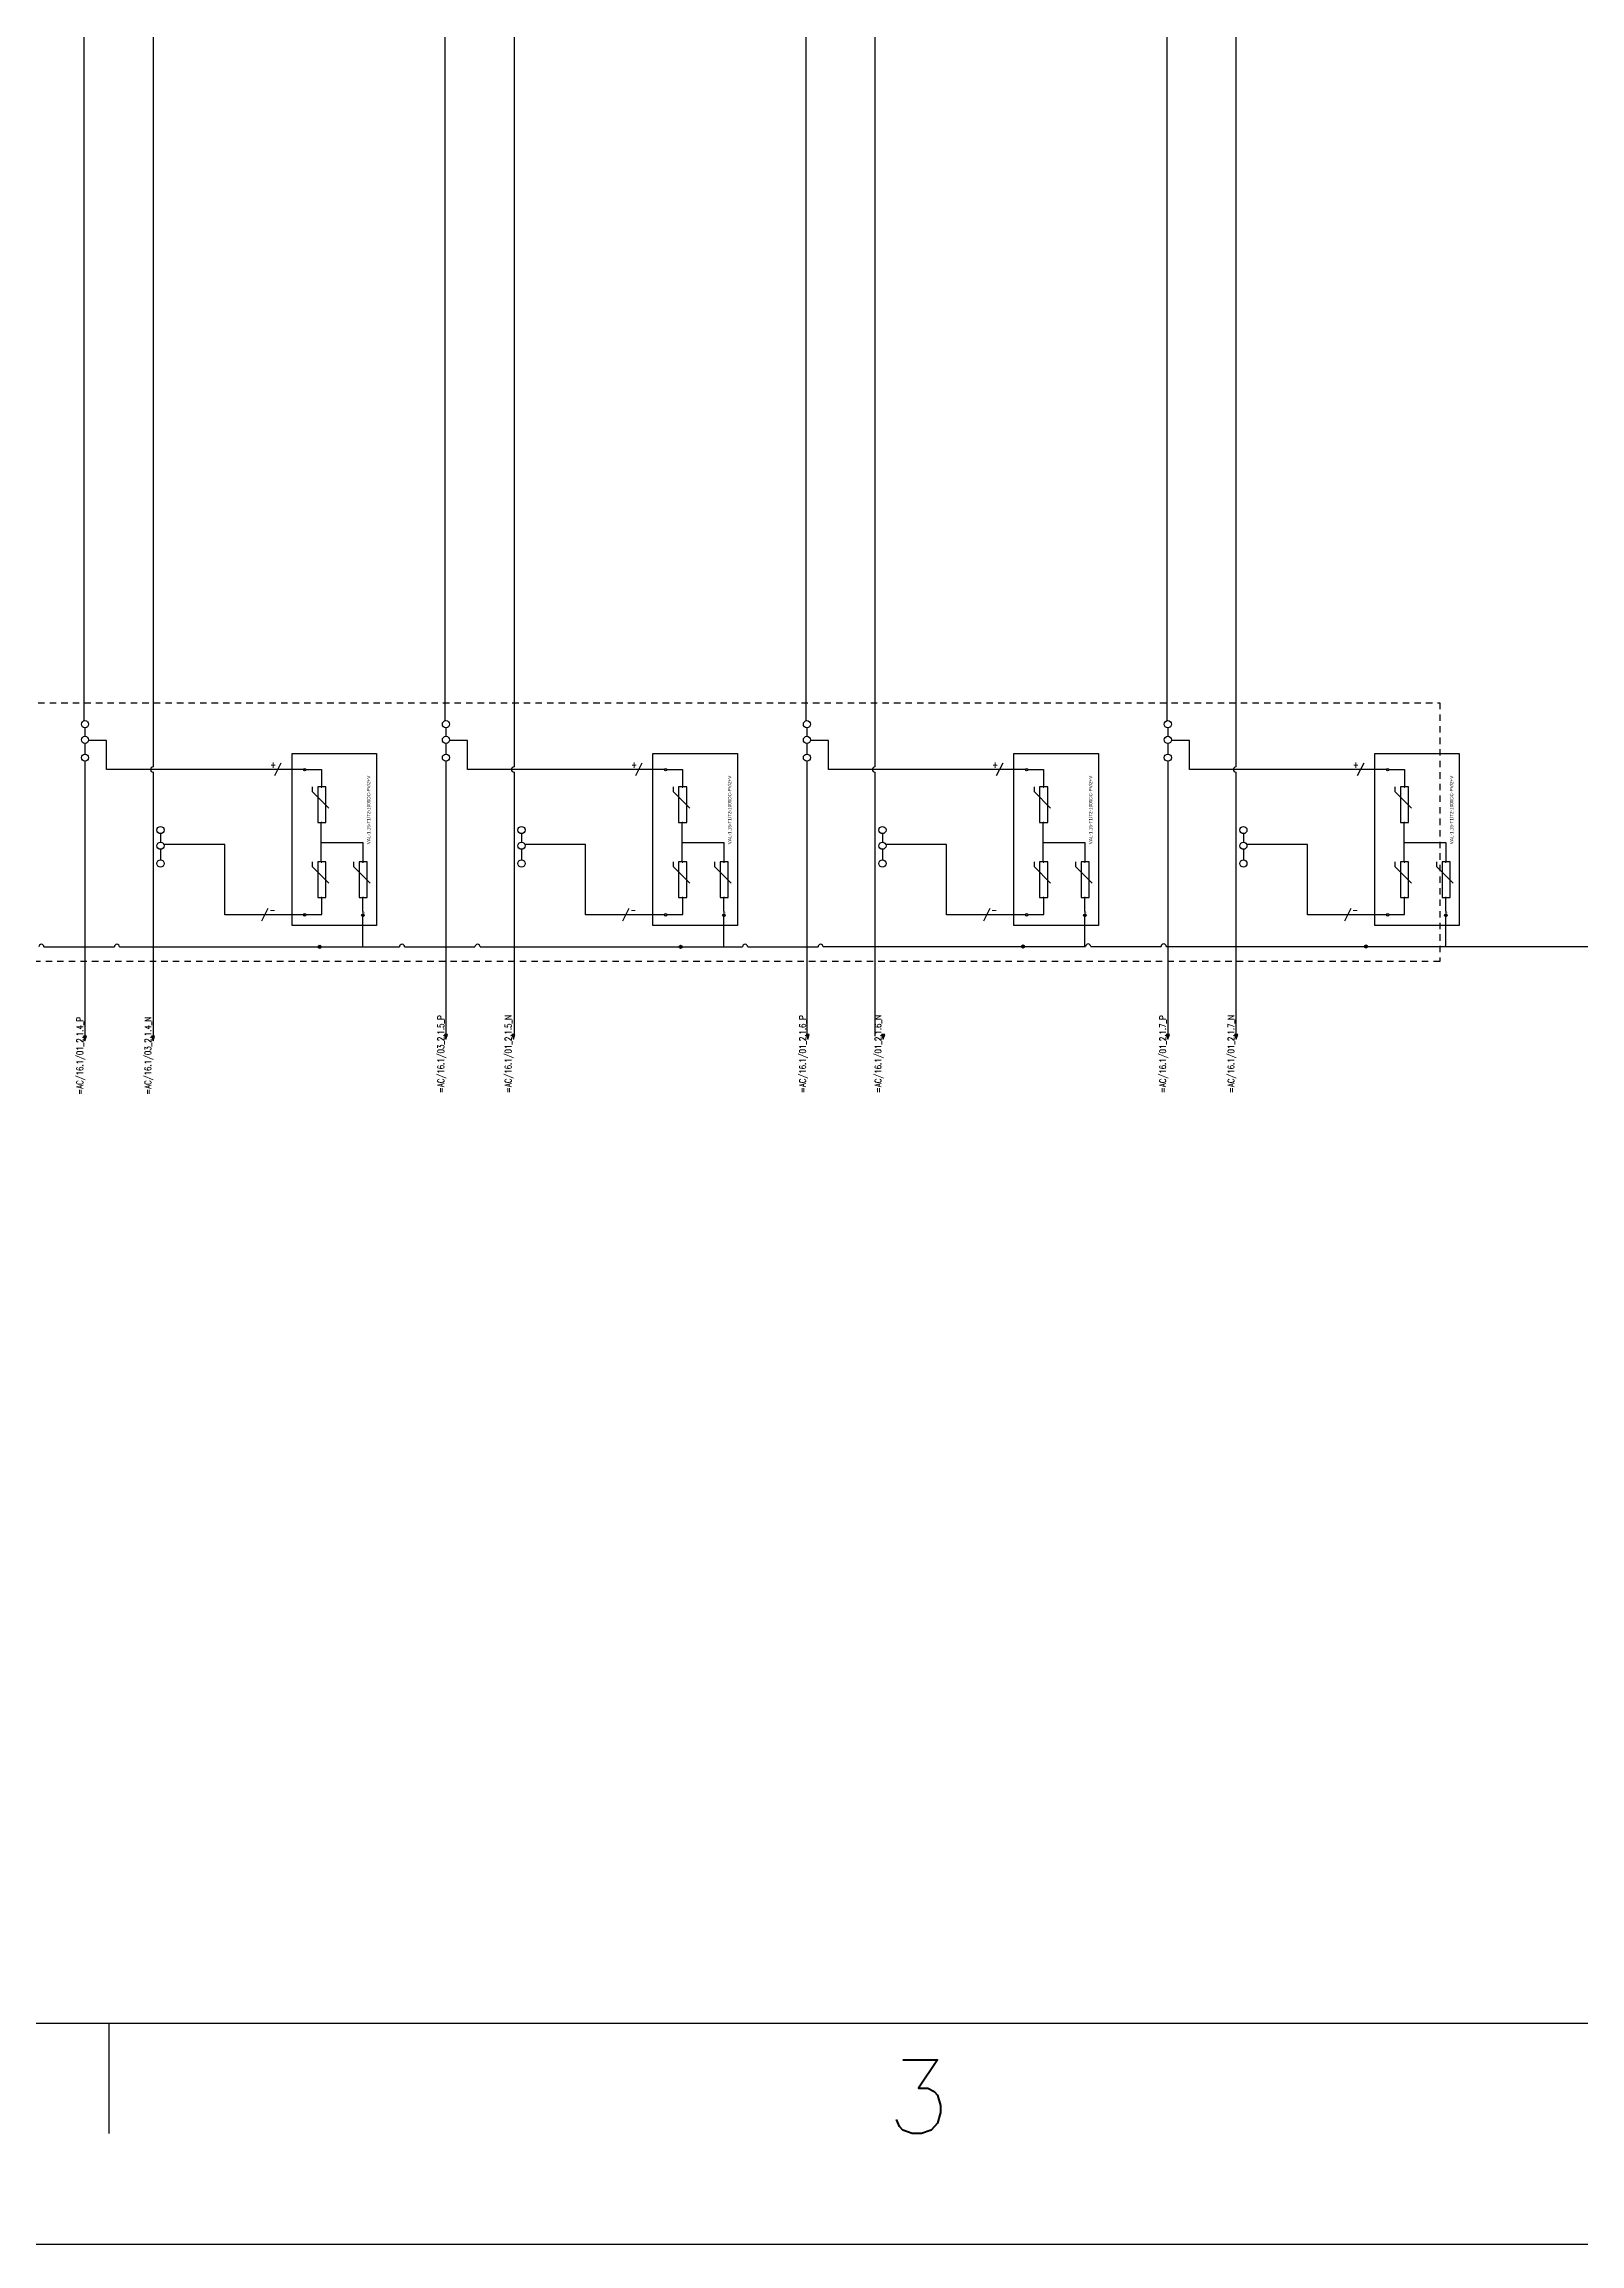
# Model space of a CAD drawing. Header units: inches. Extents: x 4 to 127, y -3 to 89.
# Drawn here: x 35.3 to 65.19, y -3 to 39.79 of the extents above; entities that cross this region are included whole.
import ezdxf
from ezdxf.enums import TextEntityAlignment as Align

# ---------------------------------------------------------------- set-up
doc = ezdxf.new("R2010")
doc.units = ezdxf.units.IN
doc.header["$MEASUREMENT"] = 0
doc.linetypes.add('HIDDEN2', pattern=[0.1875, 0.125, -0.0625])
for name, color, linetype in [('GRN_10AWG', 3, 'Continuous'), ('GRY_20AWG', 9, 'Continuous'), ('LOCBOX', 92, 'HIDDEN2'), ('MISC', 2, 'Continuous'), ('RED_12AWG', 1, 'Continuous'), ('SYMS', 7, 'Continuous'), ('TAGS', 51, 'Continuous'), ('Title Block', 7, 'Continuous'), ('Viewport', 7, 'Continuous'), ('WHT_12AWG', 7, 'Continuous'), ('WIREREF', 61, 'Continuous')]:
    doc.layers.add(name, color=color, linetype=linetype)
doc.styles.add('Roman', font='romans')
doc.styles.add('WD', font='romans.shx')
doc.styles.add('WD_IEC', font='isocp2.shx', dxfattribs={"width": 0.9, "height": 4})

# ---------------------------------------------------------------- blocks, each defined once
blk = doc.blocks.new('ANSI_border_C')
at = {"layer": 'Title Block'}
for p, q in [((0.5, 0.75), (20.5, 0.75)), ((5.25, 0.375), (5.25, 0.75)), ((0, 0), (21, 0))]:
    blk.add_line(p, q, dxfattribs=at)
at = {"layer": 'Title Block', "style": 'Roman'}
blk.add_text('3', height=0.25, dxfattribs=at).set_placement((8, 0.5), align=Align.MIDDLE_CENTER)
blk = doc.blocks.new('JIC_border_C')
at = {"xscale": 5.726708801404052, "yscale": 5.726708801404052, "zscale": 5.726708801404052}
blk.add_blockref('ANSI_border_C', (6.5, -3), dxfattribs=at)
blk = doc.blocks.new('HA1S4')
for points in [[(0, 0), (-0.031, 0), (0, -0.094), (0.031, 0), (0, 0)], [(0.016, -0.011), (-0.016, -0.011), (0, -0.058), (0.016, -0.011)]]:
    blk.add_lwpolyline(points)
at = {"style": 'WD', "flags": 1}
for tag, p in [('X2TERM01', (0, 0)), ('SIGCODE', (0.035, -0.083))]:
    blk.add_attdef(tag, p, '', height=0.01, dxfattribs=at)
at = {"style": 'WD', "width": 0.7}
for tag, p in [('XREF', (0.088, -0.062)), ('DESC1', (0.088, 0.113))]:
    blk.add_attdef(tag, p, '', height=0.125, dxfattribs=at)
at = {"style": 'WD', "width": 0.8, "flags": 8}
blk.add_attdef('WIRENO', text='', height=0.125, dxfattribs=at).set_placement((0, -0.259), align=Align.CENTER)
blk = doc.blocks.new('WDDOT')
for radius in [0.03, 0.0187, 0.00929]:
    blk.add_circle((0, 0), radius)
blk = doc.blocks.new('HT0_02')
blk.add_circle((0, 0), 0.0699)
at = {"style": 'WD', "flags": 1}
for tag, p in [('X4TERM01', (-0.07, 0)), ('X2TERM01', (0, 0.07)), ('X1TERM01', (0.07, 0)), ('X8TERM01', (0, -0.07))]:
    blk.add_attdef(tag, p, '', height=0.01, dxfattribs=at)
blk = doc.blocks.new('HGND4')
for p, q in [((0, 0), (10, 0)), ((10, -3.8), (10, 3.8)), ((11.2, -2.5), (11.2, 2.5)), ((12.5, -1.2), (12.5, 1.2))]:
    blk.add_line(p, q)
blk.add_circle((10, 0), 5)
at = {"style": 'WD_IEC'}
for tag, p in [('TAG1', (2.5, 4.6)), ('INST', (2.5, 11.6)), ('LOC', (2.5, 8.1))]:
    blk.add_attdef(tag, text='', height=2.5, dxfattribs=at).set_placement(p, align=Align.RIGHT)
at = {"style": 'WD_IEC', "flags": 1}
blk.add_attdef('X4TERM01', (0, 0), '', height=0.32, dxfattribs=at)
blk = doc.blocks.new('VT0_05')
blk.add_lwpolyline([(0.08, -0.06), (0, 0.08), (-0.08, -0.06)], close=True)
at = {"style": 'WD', "flags": 1}
for tag, p in [('X4TERM01', (-0.05, 0)), ('X2TERM01', (0, 0.08)), ('X1TERM01', (0.05, 0)), ('X8TERM01', (0, -0.06))]:
    blk.add_attdef(tag, p, '', height=0.01, dxfattribs=at)
blk = doc.blocks.new('Lightening Surge Arrestor')
at = {"color": 5}
for p, q in [((0.502, 2.919), (0.502, 2.827)), ((0.502, 2.827), (0.826, 2.503)), ((0.502, 1.459), (0.502, 1.367)), ((0.502, 1.367), (0.826, 1.043)), ((1.308, 1.459), (1.308, 1.367)), ((1.308, 1.367), (1.632, 1.043))]:
    blk.add_line(p, q, dxfattribs=at)
for points in [[(0.112, 3.569), (1.754, 3.569), (1.754, 0.222), (0.112, 0.222)], [(0.768, 2.919), (0.611, 2.919), (0.611, 2.225), (0.768, 2.225)], [(0.768, 1.459), (0.611, 1.459), (0.611, 0.765), (0.768, 0.765)], [(1.574, 1.459), (1.417, 1.459), (1.417, 0.765), (1.574, 0.765)]]:
    blk.add_lwpolyline(points, close=True, dxfattribs=at)
at = {"layer": 'GRY_20AWG'}
blk.add_line((1.492, 0.502), (1.492, 0.468), dxfattribs=at)
at = {"layer": 'RED_12AWG'}
for p, q in [((0.382, 3.255), (0.686, 3.255)), ((0.686, 3.255), (0.686, 2.926)), ((0.69, 2.919), (0.684, 2.919)), ((0.681, 1.459), (0.681, 2.226)), ((0.681, 1.835), (1.492, 1.835)), ((1.492, 1.835), (1.492, 1.466)), ((0.69, 1.459), (0.681, 1.459)), ((0.381, 0.435), (0.69, 0.435)), ((0.69, 0.435), (0.69, 0.766)), ((1.492, 0.502), (1.492, 0.757))]:
    blk.add_line(p, q, dxfattribs=at)
at = {"layer": 'SYMS'}
for name, p, xscale, yscale, zscale in [('HT0_02', (0.358, 3.255), 0.3314421991292846, 0.3314421991292846, 0.3314421991292846), ('VT0_05', (0.686, 2.918), 0.1052161047490845, 0.1052161047490845, 0.1052161047490845), ('VT0_05', (0.686, 1.458), 0.1052161047490845, 0.1052161047490845, 0.1052161047490845), ('HT0_02', (0.69, 1.459), 0.01504368401050088, 0.01504368401050088, 0.01504368401050088), ('VT0_05', (1.492, 1.458), 0.1052161047490845, 0.1052161047490845, 0.1052161047490845), ('HT0_02', (0.358, 0.429), 0.3314421991292846, 0.3314421991292846, 0.3314421991292846)]:
    blk.add_blockref(name, p, dxfattribs=dict(at, xscale=xscale, yscale=yscale, zscale=zscale))
at = {"layer": 'SYMS', "xscale": -0.1052161047490845, "yscale": 0.1052161047490845, "zscale": 0.1052161047490845, "rotation": 180}
for p in [(0.686, 2.226), (0.686, 0.766), (1.492, 0.766)]:
    blk.add_blockref('VT0_05', p, dxfattribs=at)
at = {"layer": 'SYMS'}
ref = blk.add_blockref('HGND4', (1.492, 0.468), dxfattribs=dict(at, xscale=0.005, yscale=0.005, zscale=0.005, rotation=270))
ref.add_attrib('TAG1', 'PE', dxfattribs={"layer": 'TAGS', "height": 0.0125, "rotation": 270, "style": 'WD_IEC'}).set_placement((1.515, 0.455), align=Align.RIGHT)
at = {"color": 5, "insert": (1.57, 1.801), "char_height": 0.065, "attachment_point": 1, "rotation": 90}
blk.add_mtext_dynamic_manual_height_columns('VAL-1.15-T1/T2-1000DC-PV/2+V', width=1.87491, gutter_width=0.325, heights=[0], dxfattribs=at)
for tag, p in [('+', (0.447, 3.312)), ('-', (0.457, 0.49))]:
    blk.add_attdef(tag, p, '', height=0.065)
at = {"color": 5}
blk.add_attdef('VAL-1.15-T1/T2-1000DC-PV/2+V', (1.651, 1.798), '', height=0.065, rotation=90, dxfattribs=at)
blk = doc.blocks.new('VT0_02')
blk.add_circle((0, 0), 0.0699)
at = {"style": 'WD', "flags": 1}
for tag, p in [('X4TERM01', (-0.07, 0)), ('X2TERM01', (0, 0.07)), ('X1TERM01', (0.07, 0)), ('X8TERM01', (0, -0.07))]:
    blk.add_attdef(tag, p, '', height=0.01, dxfattribs=at)
blk = doc.blocks.new('HW01')
for p, q in [((0.062, 0.125), (-0.062, -0.125)), ((0.031, 0), (-0.031, 0))]:
    blk.add_line(p, q)
at = {"style": 'WD', "width": 0.7, "flags": 1}
for tag, p in [('INST', (0, 0.357)), ('LOC', (0, 0.188)), ('DESC1', (0, -0.456)), ('XREF', (0, -0.3)), ('DESC2', (0, -0.613))]:
    blk.add_attdef(tag, text='', height=0.125, dxfattribs=at).set_placement(p, align=Align.CENTER)
at = {"style": 'WD', "width": 0.8}
blk.add_attdef('TAG1', text='', height=0.125, dxfattribs=at).set_placement((-0.031, 0.031), align=Align.RIGHT)
at = {"style": 'WD', "flags": 1}
for tag, p in [('X4TERM01', (-0.031, 0)), ('X1TERM01', (0.031, 0))]:
    blk.add_attdef(tag, p, '', height=0.0125, dxfattribs=at)
at = {"linetype": 'Continuous', "style": 'WD', "flags": 9}
blk.add_attdef('ASSYCODE', text='', height=0.01, dxfattribs=at).set_placement((0.029, 0.042), align=Align.CENTER)
at = {"style": 'WD'}
for tag, p in [('X2LINK', (0, 0.125)), ('X8LINK', (0, -0.125))]:
    blk.add_attdef(tag, p, '', height=0.01, dxfattribs=at)
at = {"style": 'WD', "flags": 9}
blk.add_attdef('FAMILY', text='', height=0.01, dxfattribs=at).set_placement((0.023, 0.118), align=Align.CENTER)
at = {"style": 'WD', "width": 0.8}
blk.add_attdef('RATING1', (0.094, 0.031), '', height=0.125, dxfattribs=at)
at = {"style": 'WD', "width": 0.8, "flags": 1}
blk.add_attdef('MFG', text='', height=0.0938, dxfattribs=at).set_placement((-0.125, -0.031), align=Align.TOP_RIGHT)
blk.add_attdef('CAT', text='', height=0.0938, dxfattribs=at).set_placement((0.031, -0.031), align=Align.TOP_LEFT)

msp = doc.modelspace()

# ---------------------------------------------------------------- linework, layer by layer
at = {"layer": 'GRN_10AWG', "color": 3}
msp.add_line((61.023, 22.235), (66.556, 22.235), dxfattribs=at)
at = {"layer": 'GRY_20AWG', "color": 1}
for p, q in [((36.075, 63.108), (36.075, 26.628)), ((43.098, 63.108), (43.098, 26.628)), ((50.121, 63.108), (50.121, 26.628)), ((57.143, 63.108), (57.143, 26.628)), ((36.098, 26.488), (36.098, 26.323)), ((36.098, 26.183), (36.098, 25.978)), ((36.519, 26.239), (36.168, 26.239)), ((36.519, 25.677), (36.519, 26.239)), ((43.121, 26.488), (43.121, 26.323)), ((43.121, 26.183), (43.121, 25.978)), ((43.542, 26.239), (43.191, 26.239)), ((43.542, 25.677), (43.542, 26.239)), ((50.144, 26.488), (50.144, 26.323)), ((50.144, 26.183), (50.144, 25.978)), ((50.565, 26.239), (50.214, 26.239)), ((50.565, 25.677), (50.565, 26.239)), ((57.166, 26.488), (57.166, 26.323)), ((57.166, 26.183), (57.166, 25.978)), ((57.588, 26.239), (57.236, 26.239)), ((57.588, 25.677), (57.588, 26.239)), ((36.098, 25.838), (36.098, 20.493)), ((39.814, 25.677), (36.519, 25.677)), ((40.373, 25.677), (39.877, 25.677)), ((43.121, 25.838), (43.121, 20.493)), ((46.837, 25.677), (43.542, 25.677)), ((47.395, 25.677), (46.899, 25.677)), ((50.144, 25.838), (50.144, 20.493)), ((53.86, 25.677), (50.565, 25.677)), ((54.418, 25.677), (53.922, 25.677)), ((57.166, 25.838), (57.166, 20.493)), ((60.882, 25.677), (57.588, 25.677)), ((61.441, 25.677), (60.945, 25.677)), ((37.567, 24.43), (37.567, 24.265)), ((44.59, 24.43), (44.59, 24.265)), ((51.613, 24.43), (51.613, 24.265)), ((58.636, 24.43), (58.636, 24.265)), ((37.567, 24.125), (37.567, 23.92)), ((38.816, 24.219), (37.637, 24.219)), ((38.816, 22.851), (38.816, 24.219)), ((44.59, 24.125), (44.59, 23.92)), ((45.839, 24.219), (44.66, 24.219)), ((45.839, 22.851), (45.839, 24.219)), ((51.613, 24.125), (51.613, 23.92)), ((52.862, 24.219), (51.683, 24.219)), ((52.862, 22.851), (52.862, 24.219)), ((58.636, 24.125), (58.636, 23.92)), ((59.885, 24.219), (58.705, 24.219)), ((59.885, 22.851), (59.885, 24.219)), ((39.563, 22.851), (38.816, 22.851)), ((40.373, 22.851), (39.626, 22.851)), ((46.586, 22.851), (45.839, 22.851)), ((47.395, 22.851), (46.648, 22.851)), ((53.609, 22.851), (52.862, 22.851)), ((54.418, 22.851), (53.671, 22.851)), ((60.632, 22.851), (59.885, 22.851)), ((61.441, 22.851), (60.694, 22.851))]:
    msp.add_line(p, q, dxfattribs=at)
at = {"layer": 'GRY_20AWG', "color": 3}
for p, q in [((35.3, 22.228), (36.669, 22.228)), ((36.769, 22.228), (42.216, 22.228)), ((42.316, 22.228), (43.685, 22.228)), ((43.785, 22.228), (48.891, 22.228)), ((48.991, 22.228), (50.36, 22.228))]:
    msp.add_line(p, q, dxfattribs=at)
for centre in [(35.25, 22.228), (36.719, 22.228), (42.266, 22.228), (43.735, 22.228), (48.941, 22.228), (50.41, 22.228)]:
    msp.add_arc(centre, 0.05, 0, 180, dxfattribs=at)
at = {"layer": 'LOCBOX', "color": 6}
msp.add_lwpolyline([(13.587, 26.973), (62.458, 26.973), (62.458, 21.944), (13.587, 21.944)], close=True, dxfattribs=at)
at = {"layer": 'WHT_12AWG', "color": 1}
for p, q in [((37.422, 73.525), (37.422, 25.727)), ((44.445, 73.525), (44.445, 25.727)), ((51.468, 73.525), (51.468, 25.727)), ((58.491, 73.525), (58.491, 25.727)), ((37.422, 25.627), (37.422, 20.493)), ((44.445, 25.627), (44.445, 20.493)), ((51.468, 25.627), (51.468, 20.493)), ((58.491, 25.627), (58.491, 20.493)), ((62.574, 22.228), (62.574, 22.83))]:
    msp.add_line(p, q, dxfattribs=at)
at = {"layer": 'WHT_12AWG', "color": 3}
for p, q in [((41.506, 22.228), (41.506, 22.83)), ((48.529, 22.228), (48.529, 22.83)), ((55.551, 22.228), (55.551, 22.83)), ((50.459, 22.235), (54.347, 22.235)), ((54.347, 22.235), (55.566, 22.235)), ((55.666, 22.235), (57.035, 22.235)), ((57.135, 22.235), (61.023, 22.235))]:
    msp.add_line(p, q, dxfattribs=at)
at = {"layer": 'WHT_12AWG'}
for centre in [(37.422, 25.677), (44.445, 25.677), (51.468, 25.677), (58.491, 25.677)]:
    msp.add_arc(centre, 0.05, 90, 270, dxfattribs=at)
at = {"layer": 'WHT_12AWG', "color": 3}
for centre in [(55.616, 22.235), (57.085, 22.235)]:
    msp.add_arc(centre, 0.05, 0, 180, dxfattribs=at)

# ---------------------------------------------------------------- block references
for p in [(40.014, 22.422), (47.037, 22.422), (54.06, 22.422), (61.083, 22.422)]:
    msp.add_blockref('Lightening Surge Arrestor', p)
at = {"layer": 'SYMS'}
for name, p in [('VT0_02', (36.098, 26.558)), ('VT0_02', (43.121, 26.558)), ('VT0_02', (50.144, 26.558)), ('VT0_02', (57.166, 26.558)), ('VT0_02', (36.098, 26.253)), ('VT0_02', (43.121, 26.253)), ('VT0_02', (50.144, 26.253)), ('VT0_02', (57.166, 26.253)), ('VT0_02', (36.098, 25.908)), ('VT0_02', (43.121, 25.908)), ('VT0_02', (50.144, 25.908)), ('VT0_02', (57.166, 25.908)), ('VT0_02', (37.567, 24.5)), ('VT0_02', (44.59, 24.5)), ('VT0_02', (51.613, 24.5)), ('VT0_02', (58.636, 24.5)), ('VT0_02', (37.567, 24.195)), ('VT0_02', (44.59, 24.195)), ('VT0_02', (51.613, 24.195)), ('VT0_02', (58.636, 24.195)), ('VT0_02', (37.567, 23.85)), ('VT0_02', (44.59, 23.85)), ('VT0_02', (51.613, 23.85)), ('VT0_02', (58.636, 23.85)), ('WDDOT', (61.023, 22.235))]:
    msp.add_blockref(name, p, dxfattribs=at)
ref = msp.add_blockref('HW01', (39.845, 25.677), dxfattribs=at)
ref.add_attrib('TAG1', '+', dxfattribs={"layer": 'TAGS', "height": 0.125, "style": 'WD', "width": 0.8}).set_placement((39.814, 25.708), align=Align.RIGHT)
ref = msp.add_blockref('HW01', (46.868, 25.677), dxfattribs=at)
ref.add_attrib('TAG1', '+', dxfattribs={"layer": 'TAGS', "height": 0.125, "style": 'WD', "width": 0.8}).set_placement((46.837, 25.708), align=Align.RIGHT)
ref = msp.add_blockref('HW01', (53.891, 25.677), dxfattribs=at)
ref.add_attrib('TAG1', '+', dxfattribs={"layer": 'TAGS', "height": 0.125, "style": 'WD', "width": 0.8}).set_placement((53.86, 25.708), align=Align.RIGHT)
ref = msp.add_blockref('HW01', (60.914, 25.677), dxfattribs=at)
ref.add_attrib('TAG1', '+', dxfattribs={"layer": 'TAGS', "height": 0.125, "style": 'WD', "width": 0.8}).set_placement((60.882, 25.708), align=Align.RIGHT)
ref = msp.add_blockref('HW01', (39.594, 22.851), dxfattribs=at)
ref.add_attrib('RATING1', '-', (39.688, 22.882), dxfattribs={"layer": 'MISC', "height": 0.125, "style": 'WD', "width": 0.8})
ref = msp.add_blockref('HW01', (46.617, 22.851), dxfattribs=at)
ref.add_attrib('RATING1', '-', (46.711, 22.882), dxfattribs={"layer": 'MISC', "height": 0.125, "style": 'WD', "width": 0.8})
ref = msp.add_blockref('HW01', (53.64, 22.851), dxfattribs=at)
ref.add_attrib('RATING1', '-', (53.734, 22.882), dxfattribs={"layer": 'MISC', "height": 0.125, "style": 'WD', "width": 0.8})
ref = msp.add_blockref('HW01', (60.663, 22.851), dxfattribs=at)
ref.add_attrib('RATING1', '-', (60.757, 22.882), dxfattribs={"layer": 'MISC', "height": 0.125, "style": 'WD', "width": 0.8})
at = {"layer": 'SYMS', "color": 3}
for p in [(40.664, 22.228), (47.686, 22.228), (54.347, 22.235)]:
    msp.add_blockref('WDDOT', p, dxfattribs=at)
at = {"layer": 'SYMS', "color": 1}
ref = msp.add_blockref('HA1S4', (36.098, 20.493), dxfattribs=at)
ref.add_attrib('WIRENO', '=AC/16.1/01_2.1.4_P', dxfattribs={"layer": 'WIREREF', "color": 1, "height": 0.125, "rotation": 90, "style": 'WD', "width": 0.8, "flags": 8}).set_placement((36.098, 19.355), align=Align.BOTTOM_LEFT)
ref = msp.add_blockref('HA1S4', (37.422, 20.493), dxfattribs=at)
ref.add_attrib('WIRENO', '=AC/16.1/03_2.1.4_N', dxfattribs={"layer": 'WIREREF', "color": 1, "height": 0.125, "rotation": 90, "style": 'WD', "width": 0.8, "flags": 8}).set_placement((37.422, 19.355), align=Align.BOTTOM_LEFT)
ref = msp.add_blockref('HA1S4', (43.121, 20.526), dxfattribs=at)
ref.add_attrib('WIRENO', '=AC/16.1/03_2.1.5_P', dxfattribs={"layer": 'WIREREF', "color": 1, "height": 0.125, "rotation": 90, "style": 'WD', "width": 0.8, "flags": 8}).set_placement((43.121, 19.388), align=Align.BOTTOM_LEFT)
ref = msp.add_blockref('HA1S4', (44.432, 20.526), dxfattribs=at)
ref.add_attrib('WIRENO', '=AC/16.1/01_2.1.5_N', dxfattribs={"layer": 'WIREREF', "color": 1, "height": 0.125, "rotation": 90, "style": 'WD', "width": 0.8, "flags": 8}).set_placement((44.432, 19.388), align=Align.BOTTOM_LEFT)
ref = msp.add_blockref('HA1S4', (50.159, 20.526), dxfattribs=at)
ref.add_attrib('WIRENO', '=AC/16.1/01_2.1.6_P', dxfattribs={"layer": 'WIREREF', "color": 1, "height": 0.125, "rotation": 90, "style": 'WD', "width": 0.8, "flags": 8}).set_placement((50.159, 19.388), align=Align.BOTTOM_LEFT)
ref = msp.add_blockref('HA1S4', (51.628, 20.526), dxfattribs=at)
ref.add_attrib('WIRENO', '=AC/16.1/01_2.1.6_N', dxfattribs={"layer": 'WIREREF', "color": 1, "height": 0.125, "rotation": 90, "style": 'WD', "width": 0.8, "flags": 8}).set_placement((51.628, 19.388), align=Align.BOTTOM_LEFT)
ref = msp.add_blockref('HA1S4', (57.166, 20.526), dxfattribs=at)
ref.add_attrib('WIRENO', '=AC/16.1/01_2.1.7_P', dxfattribs={"layer": 'WIREREF', "color": 1, "height": 0.125, "rotation": 90, "style": 'WD', "width": 0.8, "flags": 8}).set_placement((57.166, 19.388), align=Align.BOTTOM_LEFT)
ref = msp.add_blockref('HA1S4', (58.494, 20.526), dxfattribs=at)
ref.add_attrib('WIRENO', '=AC/16.1/01_2.1.7_N', dxfattribs={"layer": 'WIREREF', "color": 1, "height": 0.125, "rotation": 90, "style": 'WD', "width": 0.8, "flags": 8}).set_placement((58.494, 19.388), align=Align.BOTTOM_LEFT)
at = {"layer": 'Viewport'}
msp.add_blockref('JIC_border_C', (0, 0), dxfattribs=at)

doc.saveas('drawing.dxf')
